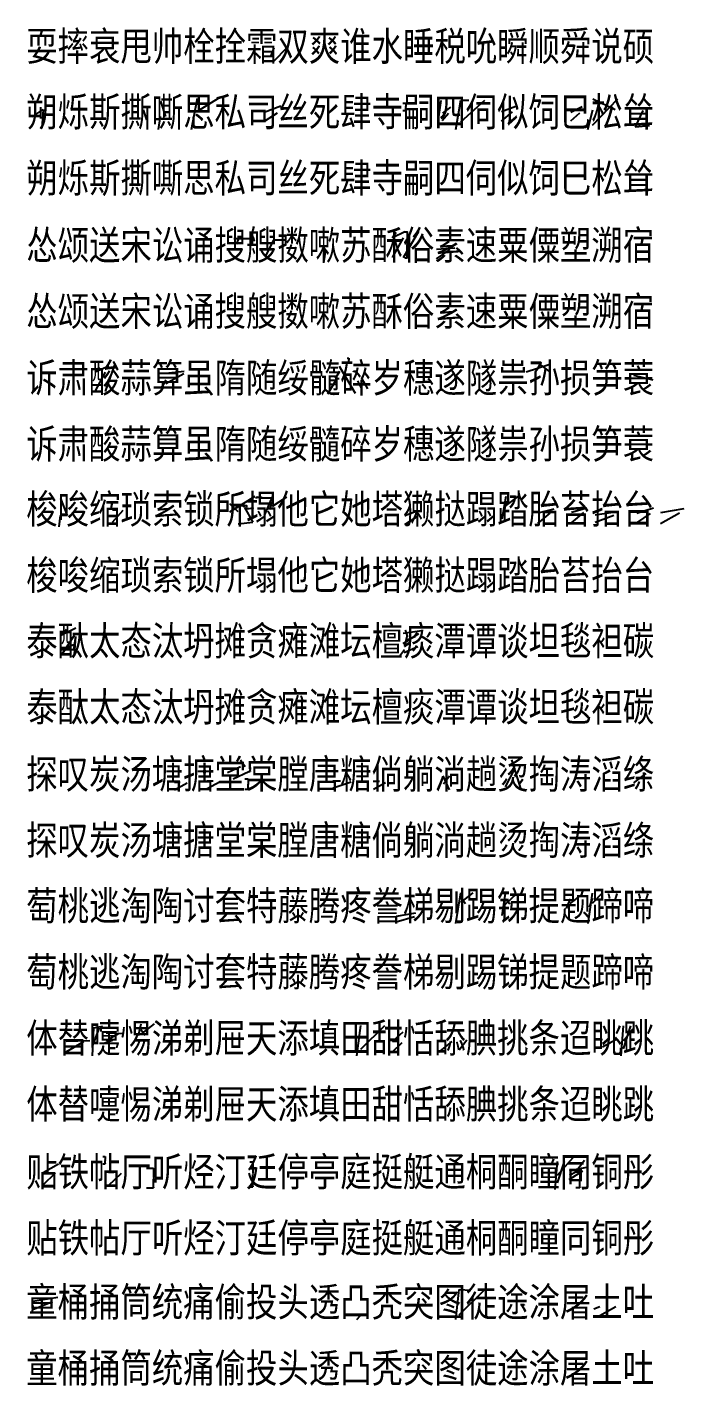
# Model space of a CAD drawing. Header units: millimetres. Extents: x 57484 to 62949, y 20083 to 192180.
# Drawn here: x 57489 to 60012, y 122192 to 127412 of the extents above; entities that cross this region are included whole.
import ezdxf

# ---------------------------------------------------------------- set-up
doc = ezdxf.new("R2010")
doc.units = ezdxf.units.MM
doc.header["$MEASUREMENT"] = 0
doc.layers.add('PenUp', color=1, linetype='Continuous')
doc.styles.add('border', font='simplex.shx', dxfattribs={"bigfont": 'border.shx'})
doc.styles.add('chin2', font='simplex.shx', dxfattribs={"bigfont": 'chin2.shx'})
doc.styles.add('gbk', font='simplex.shx', dxfattribs={"bigfont": 'gbk.shx'})
doc.dimstyles.get("Standard").update_dxf_attribs({"dimscale": 2, "dimtxt": 1, "dimasz": 1, "dimexe": 0.18, "dimexo": 0.0625, "dimgap": 0.9, "dimtad": 0, "dimtih": 1, "dimtoh": 1, "dimdec": 0, "dimzin": 12, "dimdsep": 46, "dimtxsty": 'chin2', "dimblk": 'OPEN', "dimcen": 1, "dimadec": 0, "dimazin": 3, "dimtfac": 1, "dimtdec": 0, "dimtofl": 0, "dimtmove": 0, "dimatfit": 3, "dimldrblk": 'OPEN', "dimfxl": 1, "dimtolj": 1, "dimtzin": 0, "dimarcsym": 0})

# ---------------------------------------------------------------- blocks, each defined once
blk = doc.blocks.new('_Open')
at = {"color": 0, "linetype": 'ByBlock', "lineweight": -2}
for p, q in [((-1, 0.2), (0, 0)), ((-1, -0.2), (0, 0)), ((0, 0), (-1, 0))]:
    blk.add_line(p, q, dxfattribs=at)
blk = doc.blocks.new('*D11')
at = {"layer": 'Defpoints', "color": 0, "transparency": 16777216}
for p in [(57947.6, 123028), (57947.6, 122953.2), (57973.9, 122953.2)]:
    blk.add_point(p, dxfattribs=at)
at = {"layer": 'PenUp', "color": 0, "lineweight": -2, "transparency": 16777216}
for p, q in [((57947.7, 123028), (57974.3, 123028)), ((57973.9, 123026), (57973.9, 122993.4)), ((57973.9, 122955.2), (57973.9, 122987.8)), ((57947.7, 122953.2), (57974.3, 122953.2))]:
    blk.add_line(p, q, dxfattribs=at)
at = {"layer": 'PenUp', "color": 0, "lineweight": -2, "transparency": 16777216, "xscale": 2, "yscale": 2, "zscale": 2}
for p, rotation in [((57973.9, 123028), 90), ((57973.9, 122953.2), 270)]:
    blk.add_blockref('_Open', p, dxfattribs=dict(at, rotation=rotation))
at = {"layer": 'PenUp', "color": 0, "transparency": 16777216, "insert": (57973.9, 122990.6), "char_height": 2, "attachment_point": 5, "style": 'chin2'}
blk.add_mtext('\\A1;75', dxfattribs=at)
blk = doc.blocks.new('*D12')
at = {"layer": 'Defpoints', "color": 0, "transparency": 16777216}
for p in [(58344, 123052.2), (58344, 122957), (58355.5, 122957)]:
    blk.add_point(p, dxfattribs=at)
at = {"layer": 'PenUp', "color": 0, "lineweight": -2, "transparency": 16777216}
for p, q in [((58344.2, 123052.2), (58355.9, 123052.2)), ((58355.5, 123050.2), (58355.5, 123007.4)), ((58355.5, 122959), (58355.5, 123001.8)), ((58344.2, 122957), (58355.9, 122957))]:
    blk.add_line(p, q, dxfattribs=at)
at = {"layer": 'PenUp', "color": 0, "lineweight": -2, "transparency": 16777216, "xscale": 2, "yscale": 2, "zscale": 2}
for p, rotation in [((58355.5, 123052.2), 90), ((58355.5, 122957), 270)]:
    blk.add_blockref('_Open', p, dxfattribs=dict(at, rotation=rotation))
at = {"layer": 'PenUp', "color": 0, "transparency": 16777216, "insert": (58355.5, 123004.6), "char_height": 2, "attachment_point": 5, "style": 'chin2'}
blk.add_mtext('\\A1;95', dxfattribs=at)
blk = doc.blocks.new('*D13')
at = {"layer": 'Defpoints', "color": 0, "transparency": 16777216}
for p in [(59597.1, 123014.5), (59597.1, 122953.4), (59612.8, 122953.4)]:
    blk.add_point(p, dxfattribs=at)
at = {"layer": 'PenUp', "color": 0, "lineweight": -2, "transparency": 16777216}
for p, q in [((59597.2, 123014.5), (59613.1, 123014.5)), ((59612.8, 123012.5), (59612.8, 122986.8)), ((59612.8, 122955.4), (59612.8, 122981.2)), ((59597.2, 122953.4), (59613.1, 122953.4))]:
    blk.add_line(p, q, dxfattribs=at)
at = {"layer": 'PenUp', "color": 0, "lineweight": -2, "transparency": 16777216, "xscale": 2, "yscale": 2, "zscale": 2}
for p, rotation in [((59612.8, 123014.5), 90), ((59612.8, 122953.4), 270)]:
    blk.add_blockref('_Open', p, dxfattribs=dict(at, rotation=rotation))
at = {"layer": 'PenUp', "color": 0, "transparency": 16777216, "insert": (59612.8, 122984), "char_height": 2, "attachment_point": 5, "style": 'chin2'}
blk.add_mtext('\\A1;61', dxfattribs=at)
blk = doc.blocks.new('*D90')
at = {"color": 0, "lineweight": -2, "transparency": 16777216}
for p, q in [((58932.1, 127119.4), (58943.8, 127119.4)), ((58943.5, 127117.4), (58943.5, 127108.2)), ((58943.5, 127093.3), (58943.5, 127102.6)), ((58932.1, 127091.3), (58943.8, 127091.3))]:
    blk.add_line(p, q, dxfattribs=at)
at = {"layer": 'Defpoints', "color": 0, "transparency": 16777216}
for p in [(58931.9, 127119.4), (58931.9, 127091.3), (58943.5, 127091.3)]:
    blk.add_point(p, dxfattribs=at)
at = {"color": 0, "lineweight": -2, "transparency": 16777216, "xscale": 2, "yscale": 2, "zscale": 2}
for p, rotation in [((58943.5, 127119.4), 90), ((58943.5, 127091.3), 270)]:
    blk.add_blockref('_Open', p, dxfattribs=dict(at, rotation=rotation))
at = {"color": 0, "transparency": 16777216, "insert": (58943.5, 127105.4), "char_height": 2, "attachment_point": 5, "style": 'chin2'}
blk.add_mtext('\\A1;28', dxfattribs=at)
blk = doc.blocks.new('*D91')
at = {"color": 0, "lineweight": -2, "transparency": 16777216}
for p, q in [((58940.1, 126625.3), (58949.7, 126625.3)), ((58949.4, 126623.3), (58949.4, 126578.4)), ((58940.1, 126525.9), (58949.7, 126525.9)), ((58949.4, 126527.9), (58949.4, 126572.8))]:
    blk.add_line(p, q, dxfattribs=at)
at = {"layer": 'Defpoints', "color": 0, "transparency": 16777216}
for p in [(58940, 126625.3), (58940, 126525.9), (58949.4, 126525.9)]:
    blk.add_point(p, dxfattribs=at)
at = {"color": 0, "lineweight": -2, "transparency": 16777216, "xscale": 2, "yscale": 2, "zscale": 2}
for p, rotation in [((58949.4, 126625.3), 90), ((58949.4, 126525.9), 270)]:
    blk.add_blockref('_Open', p, dxfattribs=dict(at, rotation=rotation))
at = {"color": 0, "transparency": 16777216, "insert": (58949.4, 126575.6), "char_height": 2, "attachment_point": 5, "style": 'chin2'}
blk.add_mtext('\\A1;99', dxfattribs=at)
blk = doc.blocks.new('*D94')
at = {"color": 0, "lineweight": -2, "transparency": 16777216}
for p, q in [((58746.9, 126089.1), (58744.9, 126089.1)), ((58746.9, 126089.2), (58746.9, 126088.8)), ((58753.1, 126089.1), (58748.9, 126089.1)), ((58755.1, 126089.2), (58755.1, 126088.8))]:
    blk.add_line(p, q, dxfattribs=at)
at = {"layer": 'Defpoints', "color": 0, "transparency": 16777216}
for p in [(58746.9, 126089.4), (58746.9, 126089.1), (58755.1, 126089.4)]:
    blk.add_point(p, dxfattribs=at)
at = {"color": 0, "lineweight": -2, "transparency": 16777216, "xscale": 2, "yscale": 2, "zscale": 2, "rotation": 180}
blk.add_blockref('_Open', (58746.9, 126089.1), dxfattribs=at)
at = {"color": 0, "lineweight": -2, "transparency": 16777216, "xscale": 2, "yscale": 2, "zscale": 2}
blk.add_blockref('_Open', (58755.1, 126089.1), dxfattribs=at)
at = {"color": 0, "transparency": 16777216, "insert": (58742.4, 126089.1), "char_height": 2, "attachment_point": 5, "style": 'chin2'}
blk.add_mtext('\\A1;8', dxfattribs=at)
blk = doc.blocks.new('*D95')
at = {"color": 0, "lineweight": -2, "transparency": 16777216}
for p, q in [((58718.4, 126139.6), (58724.7, 126139.6)), ((58718.4, 126122.7), (58724.7, 126122.7)), ((58724.3, 126137.6), (58724.3, 126133.9)), ((58724.3, 126124.7), (58724.3, 126128.3))]:
    blk.add_line(p, q, dxfattribs=at)
at = {"layer": 'Defpoints', "color": 0, "transparency": 16777216}
for p in [(58718.3, 126139.6), (58718.3, 126122.7), (58724.3, 126122.7)]:
    blk.add_point(p, dxfattribs=at)
at = {"color": 0, "lineweight": -2, "transparency": 16777216, "xscale": 2, "yscale": 2, "zscale": 2}
for p, rotation in [((58724.3, 126139.6), 90), ((58724.3, 126122.7), 270)]:
    blk.add_blockref('_Open', p, dxfattribs=dict(at, rotation=rotation))
at = {"color": 0, "transparency": 16777216, "insert": (58724.3, 126131.1), "char_height": 2, "attachment_point": 5, "style": 'chin2'}
blk.add_mtext('\\A1;17', dxfattribs=at)
blk = doc.blocks.new('*D96')
at = {"color": 0, "lineweight": -2, "transparency": 16777216}
for p, q in [((58370.1, 125600.8), (58370.1, 125606.4)), ((58372.1, 125606.1), (58380.3, 125606.1)), ((58382.3, 125600.8), (58382.3, 125606.4)), ((58382.3, 125606.1), (58384.3, 125606.1))]:
    blk.add_line(p, q, dxfattribs=at)
at = {"layer": 'Defpoints', "color": 0, "transparency": 16777216}
for p in [(58370.1, 125600.6), (58382.3, 125606.1), (58382.3, 125600.6)]:
    blk.add_point(p, dxfattribs=at)
at = {"color": 0, "lineweight": -2, "transparency": 16777216, "xscale": 2, "yscale": 2, "zscale": 2, "rotation": 180}
blk.add_blockref('_Open', (58370.1, 125606.1), dxfattribs=at)
at = {"color": 0, "lineweight": -2, "transparency": 16777216, "xscale": 2, "yscale": 2, "zscale": 2}
blk.add_blockref('_Open', (58382.3, 125606.1), dxfattribs=at)
at = {"color": 0, "transparency": 16777216, "insert": (58387.5, 125606.1), "char_height": 2, "attachment_point": 5, "style": 'chin2'}
blk.add_mtext('\\A1;12', dxfattribs=at)
blk = doc.blocks.new('*D97')
at = {"color": 0, "lineweight": -2, "transparency": 16777216}
for p, q in [((58332.1, 125565.1), (58332.1, 125562.1)), ((58334.1, 125562.4), (58340.6, 125562.4)), ((58354.1, 125562.4), (58347.5, 125562.4)), ((58356.1, 125565.1), (58356.1, 125562.1))]:
    blk.add_line(p, q, dxfattribs=at)
at = {"layer": 'Defpoints', "color": 0, "transparency": 16777216}
for p in [(58332.1, 125565.2), (58356.1, 125565.2), (58356.1, 125562.4)]:
    blk.add_point(p, dxfattribs=at)
at = {"color": 0, "lineweight": -2, "transparency": 16777216, "xscale": 2, "yscale": 2, "zscale": 2, "rotation": 180}
blk.add_blockref('_Open', (58332.1, 125562.4), dxfattribs=at)
at = {"color": 0, "lineweight": -2, "transparency": 16777216, "xscale": 2, "yscale": 2, "zscale": 2}
blk.add_blockref('_Open', (58356.1, 125562.4), dxfattribs=at)
at = {"color": 0, "transparency": 16777216, "insert": (58344.1, 125562.4), "char_height": 2, "attachment_point": 5, "style": 'chin2'}
blk.add_mtext('\\A1;24', dxfattribs=at)
blk = doc.blocks.new('*D98')
at = {"color": 0, "lineweight": -2, "transparency": 16777216}
for p, q in [((58322.5, 125573.1), (58320.5, 125573.1)), ((58322.5, 125567.7), (58322.5, 125573.5)), ((58330.2, 125573.1), (58324.5, 125573.1)), ((58332.2, 125567.7), (58332.2, 125573.5))]:
    blk.add_line(p, q, dxfattribs=at)
at = {"layer": 'Defpoints', "color": 0, "transparency": 16777216}
for p in [(58322.5, 125573.1), (58322.5, 125567.6), (58332.2, 125567.6)]:
    blk.add_point(p, dxfattribs=at)
at = {"color": 0, "lineweight": -2, "transparency": 16777216, "xscale": 2, "yscale": 2, "zscale": 2, "rotation": 180}
blk.add_blockref('_Open', (58322.5, 125573.1), dxfattribs=at)
at = {"color": 0, "lineweight": -2, "transparency": 16777216, "xscale": 2, "yscale": 2, "zscale": 2}
blk.add_blockref('_Open', (58332.2, 125573.1), dxfattribs=at)
at = {"color": 0, "transparency": 16777216, "insert": (58317.2, 125573.1), "char_height": 2, "attachment_point": 5, "style": 'chin2'}
blk.add_mtext('\\A1;10', dxfattribs=at)
blk = doc.blocks.new('*D99')
at = {"color": 0, "lineweight": -2, "transparency": 16777216}
for p, q in [((58340.3, 124567.4), (58346.1, 124567.4)), ((58340.3, 124552.5), (58346.1, 124552.5)), ((58345.8, 124565.4), (58345.8, 124562.7)), ((58345.8, 124554.5), (58345.8, 124557.1))]:
    blk.add_line(p, q, dxfattribs=at)
at = {"layer": 'Defpoints', "color": 0, "transparency": 16777216}
for p in [(58340.2, 124567.4), (58340.2, 124552.5), (58345.8, 124567.4)]:
    blk.add_point(p, dxfattribs=at)
at = {"color": 0, "lineweight": -2, "transparency": 16777216, "xscale": 2, "yscale": 2, "zscale": 2}
for p, rotation in [((58345.8, 124567.4), 90), ((58345.8, 124552.5), 270)]:
    blk.add_blockref('_Open', p, dxfattribs=dict(at, rotation=rotation))
at = {"color": 0, "transparency": 16777216, "insert": (58345.8, 124559.9), "char_height": 2, "attachment_point": 5, "style": 'chin2'}
blk.add_mtext('\\A1;15', dxfattribs=at)
blk = doc.blocks.new('*D100')
at = {"color": 0, "lineweight": -2, "transparency": 16777216}
for p, q in [((58324.8, 124523.6), (58338.5, 124523.6)), ((58338.1, 124521.6), (58338.1, 124506.6)), ((58338.1, 124486.1), (58338.1, 124501)), ((58324.8, 124484.1), (58338.5, 124484.1))]:
    blk.add_line(p, q, dxfattribs=at)
at = {"layer": 'Defpoints', "color": 0, "transparency": 16777216}
for p in [(58324.7, 124523.6), (58324.7, 124484.1), (58338.1, 124484.1)]:
    blk.add_point(p, dxfattribs=at)
at = {"color": 0, "lineweight": -2, "transparency": 16777216, "xscale": 2, "yscale": 2, "zscale": 2}
for p, rotation in [((58338.1, 124523.6), 90), ((58338.1, 124484.1), 270)]:
    blk.add_blockref('_Open', p, dxfattribs=dict(at, rotation=rotation))
at = {"color": 0, "transparency": 16777216, "insert": (58338.1, 124503.8), "char_height": 2, "attachment_point": 5, "style": 'chin2'}
blk.add_mtext('\\A1;39', dxfattribs=at)
blk = doc.blocks.new('*D101')
at = {"color": 0, "lineweight": -2, "transparency": 16777216}
for p, q in [((58167, 124553.4), (58165, 124553.4)), ((58169, 124546.2), (58169, 124553.7)), ((58172.7, 124546.2), (58172.7, 124553.7)), ((58174.7, 124553.4), (58176.7, 124553.4))]:
    blk.add_line(p, q, dxfattribs=at)
at = {"layer": 'Defpoints', "color": 0, "transparency": 16777216}
for p in [(58169, 124546.1), (58172.7, 124553.4), (58172.7, 124546.1)]:
    blk.add_point(p, dxfattribs=at)
at = {"color": 0, "lineweight": -2, "transparency": 16777216, "xscale": 2, "yscale": 2, "zscale": 2}
blk.add_blockref('_Open', (58169, 124553.4), dxfattribs=at)
at = {"color": 0, "lineweight": -2, "transparency": 16777216, "xscale": 2, "yscale": 2, "zscale": 2, "rotation": 180}
blk.add_blockref('_Open', (58172.7, 124553.4), dxfattribs=at)
at = {"color": 0, "transparency": 16777216, "insert": (58179.2, 124553.4), "char_height": 2, "attachment_point": 5, "style": 'chin2'}
blk.add_mtext('\\A1;4', dxfattribs=at)
blk = doc.blocks.new('*D102')
at = {"color": 0, "lineweight": -2, "transparency": 16777216}
for p, q in [((57779.1, 123073.2), (57788.7, 123073.2)), ((57779.1, 123044.7), (57788.7, 123044.7)), ((57788.4, 123071.2), (57788.4, 123061.8)), ((57788.4, 123046.7), (57788.4, 123056.2))]:
    blk.add_line(p, q, dxfattribs=at)
at = {"layer": 'Defpoints', "color": 0, "transparency": 16777216}
for p in [(57779, 123073.2), (57779, 123044.7), (57788.4, 123073.2)]:
    blk.add_point(p, dxfattribs=at)
at = {"color": 0, "lineweight": -2, "transparency": 16777216, "xscale": 2, "yscale": 2, "zscale": 2}
for p, rotation in [((57788.4, 123073.2), 90), ((57788.4, 123044.7), 270)]:
    blk.add_blockref('_Open', p, dxfattribs=dict(at, rotation=rotation))
at = {"color": 0, "transparency": 16777216, "insert": (57788.4, 123059), "char_height": 2, "attachment_point": 5, "style": 'chin2'}
blk.add_mtext('\\A1;28', dxfattribs=at)
blk = doc.blocks.new('*D103')
at = {"color": 0, "lineweight": -2, "transparency": 16777216}
for p, q in [((59386.8, 122506.9), (59386.8, 122502.5)), ((59394.9, 122506.9), (59394.9, 122502.5)), ((59388.8, 122502.9), (59392.9, 122502.9)), ((59394.9, 122502.9), (59396.9, 122502.9))]:
    blk.add_line(p, q, dxfattribs=at)
at = {"layer": 'Defpoints', "color": 0, "transparency": 16777216}
for p in [(59386.8, 122507), (59394.9, 122507), (59394.9, 122502.9)]:
    blk.add_point(p, dxfattribs=at)
at = {"color": 0, "lineweight": -2, "transparency": 16777216, "xscale": 2, "yscale": 2, "zscale": 2, "rotation": 180}
blk.add_blockref('_Open', (59386.8, 122502.9), dxfattribs=at)
at = {"color": 0, "lineweight": -2, "transparency": 16777216, "xscale": 2, "yscale": 2, "zscale": 2}
blk.add_blockref('_Open', (59394.9, 122502.9), dxfattribs=at)
at = {"color": 0, "transparency": 16777216, "insert": (59399.4, 122502.9), "char_height": 2, "attachment_point": 5, "style": 'chin2'}
blk.add_mtext('\\A1;8', dxfattribs=at)

msp = doc.modelspace()

# ---------------------------------------------------------------- linework, layer by layer
for p, q in [((58438.1, 127282.4), (58486.1, 127332.4)), ((58001.1, 127127.2), (58020.1, 127068.6)), ((58142.9, 127088.5), (58224.5, 127138.8)), ((59155.5, 127047.5), (59248, 127131)), ((59661.6, 127035.2), (59758.8, 127136.3)), ((59748.6, 127094.2), (59662.4, 127135.2)), ((57507.9, 127067.3), (57550.7, 127095.2)), ((57949, 127056), (57935.4, 127094.4)), ((58400.3, 127050.5), (58450.7, 127083)), ((59083.8, 127053.3), (59107.4, 127081.6)), ((59312.1, 127050.4), (59354, 127086.4)), ((59577.9, 127052.3), (59612.3, 127083.2)), ((59854.1, 127091.4), (59825.1, 127028.4)), ((59825.1, 127028.4), (59880.1, 127034.4)), ((58935.1, 126526.4), (58994, 126628.3)), ((58362.1, 126598.6), (58282.9, 126598.6)), ((58353.1, 126619), (58353.1, 126578.2)), ((58407, 126535.4), (58437.1, 126593.9)), ((58481.6, 126593.9), (58437.1, 126593.9)), ((58481.6, 126614.4), (58481.6, 126573.4)), ((58893.1, 126526.4), (58935.2, 126602.5)), ((59061.9, 126521.9), (59113.9, 126557.7)), ((57790.1, 126012.4), (57826.7, 126118.5)), ((58751, 126004.4), (58689.1, 126107.5)), ((57750, 126012.5), (57790.1, 126086.4)), ((58021.2, 126043.4), (58090.9, 126081.3)), ((58677, 126059.4), (58643.2, 126001.4)), ((58672.4, 126062.3), (58687.1, 126062.3)), ((58773.1, 126063.2), (58796.1, 126022.4)), ((57617.1, 125601.3), (57642.3, 125535.4)), ((58431.1, 125571.4), (58486, 125607.4)), ((59329.2, 125573.5), (59374.9, 125609.3)), ((57817.1, 125510), (57857.2, 125556)), ((58299.2, 125549.2), (58267.2, 125580.4)), ((58324.1, 125567), (58355.7, 125509.6)), ((58940.2, 125501.1), (58990.8, 125534)), ((59450.9, 125504.6), (59499.1, 125544.5)), ((59580.8, 125508.1), (59628.3, 125547.1)), ((59671.9, 125509.6), (59743.3, 125537.1)), ((59832.1, 125507.5), (59884, 125543.5)), ((59922, 125504.9), (59995.1, 125546.4)), ((58300.1, 125503.3), (58355.7, 125509.6)), ((57621.2, 125001.3), (57671, 125076.4)), ((57671.1, 125001.3), (57675.1, 125070.4)), ((58933.1, 125044.4), (58994.1, 125082.4)), ((58948.1, 125057.4), (58980.1, 125070.4)), ((57621, 125021.1), (57668.1, 125021.4)), ((58938, 125009.4), (58990, 125032.2)), ((58327, 124570.4), (58308, 124595.4)), ((59387.2, 124483.4), (59351, 124597.5)), ((58308, 124570.1), (58259.1, 124547.2)), ((58280.1, 124524.5), (58340.2, 124552.5)), ((59363.1, 124564.4), (59326.1, 124493.4)), ((59865.9, 124544), (59818.2, 124508.6)), ((58055.1, 124481.6), (58103.3, 124508.3)), ((58179.9, 124487.4), (58230, 124513.4)), ((58665.1, 124489.2), (58733.1, 124512.4)), ((58820, 124484.8), (58866, 124510.4)), ((59088.1, 124504.5), (59112.2, 124535.4)), ((59155.1, 124048.4), (59202.2, 124086.4)), ((59327.1, 124042.6), (59369.9, 124083.5)), ((59575.2, 124045.4), (59622.3, 124081.3)), ((59661.2, 124046.3), (59697.9, 124084.3)), ((58906.8, 123974.6), (58977, 123995.6)), ((57745.2, 123510.3), (57767.1, 123567.4)), ((57925.9, 123541.5), (57978.3, 123582.3)), ((58770.4, 123485.7), (58863.6, 123576.2)), ((59780.1, 123486.4), (59808.1, 123575.4)), ((57639, 123475), (57707, 123514.5)), ((57792.1, 123518.5), (57842.1, 123546.5)), ((58893, 123475.4), (58930.2, 123511.5)), ((59070.3, 123473.7), (59122, 123514.6)), ((59148.9, 123483.4), (59177.8, 123521.5)), ((59699.9, 123494.5), (59751.1, 123522.5)), ((59526.1, 122972.4), (59553.9, 123054.1)), ((57550.2, 122964.7), (57598, 123010.6)), ((57801.1, 122962.2), (57851.1, 123008.5)), ((59572, 122984.5), (59624.1, 123017.5)), ((59149.2, 122464.8), (59248, 122562.6)), ((57511, 122485.5), (57586.1, 122516.4)), ((59689.1, 122462), (59751.2, 122497.4))]:
    msp.add_line(p, q)
at = {"layer": 'PenUp'}
for p, q in [((58425, 127298.4), (58438, 127332.4)), ((58120.3, 127018.2), (58143.4, 127139.6)), ((58463.9, 127108.2), (58399.9, 127083.5)), ((59069.1, 127058.3), (59080, 127130.5)), ((59115, 127104.4), (59084.1, 127081.4)), ((59136.1, 127018.6), (59155, 127131.5)), ((59155, 127131.5), (59186.1, 127131.5)), ((59366, 127107.4), (59311.9, 127086.5)), ((59621, 127106.2), (59578, 127083.5)), ((57550.7, 127095.2), (57545, 127024.3)), ((57993.1, 127018.4), (58001.1, 127068.4)), ((59643.8, 127018.4), (59662.3, 127094.4)), ((58293.1, 126578.4), (58302.1, 126598.6)), ((58940, 126625.3), (58893, 126602.3)), ((58893, 126602.3), (58907.1, 126623.6)), ((58628.3, 126506.7), (58636.1, 126555.6)), ((59131.8, 126562.4), (59061.9, 126557.5)), ((57802.1, 126109.3), (57749.9, 126086.4)), ((57749.9, 126086.4), (57765.1, 126106.4)), ((59493.9, 126114.5), (59405.9, 126086.5)), ((59499.9, 126086.3), (59454.1, 126120.4)), ((58020.9, 126055.2), (58003.1, 126024.5)), ((58092, 126089.3), (58021, 126081.4)), ((58688.9, 126089.5), (58672.4, 126062.3)), ((58758.1, 126053.4), (58772.9, 126022.6)), ((59893.8, 126055.5), (59819.5, 126073.4)), ((58267.2, 125549.4), (58365.1, 125610.4)), ((58400.1, 125535.4), (58431.1, 125607.3)), ((58431.1, 125589.5), (58418.2, 125558.6)), ((59314.1, 125522.5), (59329.1, 125609.4)), ((59328.8, 125591), (59323.1, 125558.4)), ((57612, 125492.4), (57617.1, 125535.5)), ((57832.1, 125556.5), (57817, 125556.5)), ((58987, 125552.4), (58940, 125534.7)), ((59512.8, 125559.4), (59450.8, 125544.4)), ((59640, 125564.2), (59580.8, 125547.5)), ((59756.8, 125550.2), (59671.4, 125537.4)), ((59896, 125563.4), (59831.9, 125543.7)), ((60012.2, 125561), (59922.1, 125546.5)), ((57675.1, 125102.3), (57621, 125076.5)), ((57621, 125076.5), (57640, 125099.4)), ((57668.1, 125021.4), (57675.1, 125070.4)), ((59005.9, 125092.3), (58933, 125082.4)), ((58947.9, 125070.3), (58938.1, 125032.6)), ((57668.1, 125039.4), (57621, 125021.1)), ((58938.1, 125019.4), (58919.1, 124994.4)), ((58077, 124510.2), (58055.1, 124510.2)), ((58203.1, 124515.4), (58180, 124515.4)), ((58693, 124514.5), (58663.2, 124514.5)), ((58842, 124513.4), (58818, 124513.4)), ((59111.9, 124482.3), (59087.8, 124535.4)), ((59136.2, 123968.2), (59155.1, 124086.4)), ((59314, 123998.4), (59327.1, 124083.5)), ((59644, 123968.4), (59661.1, 124084.3)), ((59155, 124068.5), (59173.2, 124045.4)), ((59327.1, 124063.6), (59343.1, 124043.4)), ((59574.8, 124063.5), (59560.1, 124025.4)), ((59661.2, 124066), (59648.2, 124030.6)), ((58981.5, 124008.2), (58906.9, 123995.2)), ((57739.1, 123460.4), (57745.1, 123567.5)), ((57745.1, 123567.5), (57779.1, 123574.4)), ((57916, 123538.3), (57926.1, 123582.4)), ((57926, 123561.3), (57942, 123539.6)), ((58755.1, 123460.5), (58770.4, 123576.8)), ((58893.1, 123514.4), (58933.2, 123551.6)), ((59771.1, 123460.4), (59780.1, 123575.3)), ((59779.8, 123517.1), (59816.1, 123563.5)), ((57729, 123517.3), (57639, 123514.4)), ((57816.1, 123518.4), (57779.1, 123505.4)), ((57853.1, 123544.4), (57792.1, 123546.4)), ((58910.1, 123514.4), (58893.1, 123514.4)), ((59095.1, 123514.8), (59070, 123514.8)), ((59686, 123524.4), (59700.2, 123522.5)), ((57609.1, 123043.4), (57549.7, 123010.6)), ((59517.2, 122946.5), (59526.1, 123054.4)), ((59526.2, 123001.2), (59587.3, 123069.6)), ((59638, 123030.4), (59572, 123017.6)), ((59630, 123057.2), (59597.1, 123014.5)), ((57821.2, 123011.4), (57800.7, 123011.4)), ((59572.2, 123001), (59597.1, 123014.5)), ((59136.1, 122446.4), (59149.1, 122562.4)), ((59149.1, 122562.4), (59194.1, 122559.3)), ((57607, 122531.5), (57511, 122516.4)), ((57510.8, 122500.6), (57506.1, 122469.7)), ((58755.1, 122446.5), (58768.1, 122460.4)), ((59666.1, 122487.5), (59689.2, 122497.4))]:
    msp.add_line(p, q, dxfattribs=at)

# ---------------------------------------------------------------- texts
at = {"color": 2, "style": 'gbk'}
for s, p in [('耍摔衰甩帅栓拴霜双爽谁水睡税吮瞬顺舜说硕', (57485.1, 127270.4)), ('朔烁斯撕嘶思私司丝死肆寺嗣四伺似饲巳松耸', (57485.1, 126764.4)), ('怂颂送宋讼诵搜艘擞嗽苏酥俗素速粟僳塑溯宿', (57485.1, 126252.4)), ('诉肃酸蒜算虽隋随绥髓碎岁穗遂隧祟孙损笋蓑', (57485.1, 125742.4)), ('梭唆缩琐索锁所塌他它她塔獭挞蹋踏胎苔抬台', (57485.1, 125238.4)), ('泰酞太态汰坍摊贪瘫滩坛檀痰潭谭谈坦毯袒碳', (57485.1, 124732.4)), ('探叹炭汤塘搪堂棠膛唐糖倘躺淌趟烫掏涛滔绦', (57485.1, 124220.4)), ('萄桃逃淘陶讨套特藤腾疼誊梯剔踢锑提题蹄啼', (57485.1, 123714.4)), ('体替嚏惕涕剃屉天添填田甜恬舔腆挑条迢眺跳', (57485.1, 123206.4)), ('贴铁帖厅听烃汀廷停亭庭挺艇通桐酮瞳同铜彤', (57485.1, 122692.4)), ('童桶捅筒统痛偷投头透凸秃突图徒途涂屠土吐', (57485.1, 122192.4))]:
    msp.add_text(s, height=127, dxfattribs=at).set_placement(p)
at = {"color": 4, "style": 'border'}
for s, p in [('朔烁斯撕嘶思私司丝死肆寺嗣四伺似饲巳松耸', (57485.1, 127018.4)), ('怂颂送宋讼诵搜艘擞嗽苏酥俗素速粟僳塑溯宿', (57485.1, 126506.4)), ('诉肃酸蒜算虽隋随绥髓碎岁穗遂隧祟孙损笋蓑', (57485.1, 125996.4)), ('梭唆缩琐索锁所塌他它她塔獭挞蹋踏胎苔抬台', (57485.1, 125492.4)), ('泰酞太态汰坍摊贪瘫滩坛檀痰潭谭谈坦毯袒碳', (57485.1, 124986.4)), ('探叹炭汤塘搪堂棠膛唐糖倘躺淌趟烫掏涛滔绦', (57485.1, 124474.4)), ('萄桃逃淘陶讨套特藤腾疼誊梯剔踢锑提题蹄啼', (57485.1, 123968.4)), ('体替嚏惕涕剃屉天添填田甜恬舔腆挑条迢眺跳', (57485.1, 123460.4)), ('贴铁帖厅听烃汀廷停亭庭挺艇通桐酮瞳同铜彤', (57485.1, 122946.4)), ('童桶捅筒统痛偷投头透凸秃突图徒途涂屠土吐', (57485.1, 122446.4))]:
    msp.add_text(s, height=127, dxfattribs=at).set_placement(p)

# ---------------------------------------------------------------- dimensions: what is measured, and where the dimension line sits
for base, p1, p2, picture, middle in [((58943.5, 127091.3), (58931.9, 127119.4), (58931.9, 127091.3), '*D90', (58943.5, 127105.4)), ((58949.4, 126525.9), (58940, 126625.3), (58940, 126525.9), '*D91', (58949.4, 126575.6)), ((58724.3, 126122.7), (58718.3, 126139.6), (58718.3, 126122.7), '*D95', (58724.3, 126131.1)), ((58345.8, 124567.4), (58340.2, 124552.5), (58340.2, 124567.4), '*D99', (58345.8, 124559.9)), ((58338.1251, 124484.1008), (58324.6544, 124523.5534), (58324.6544, 124484.1008), '*D100', (58338.1251, 124503.8271)), ((57788.3627, 123073.221), (57778.9892, 123044.7215), (57778.9892, 123073.221), '*D102', (57788.3627, 123058.9713))]:
    dim = msp.add_linear_dim(base=base, p1=p1, p2=p2, angle=90, dimstyle='Standard')
    dim.commit()
    dim.dimension.update_dxf_attribs({"geometry": picture, "text_midpoint": middle})
for base, p1, p2, picture, middle in [((58746.9, 126089.1), (58755.1, 126089.4), (58746.9, 126089.4), '*D94', (58742.4, 126089.1)), ((58382.3, 125606.1), (58370.1, 125600.6), (58382.3, 125600.6), '*D96', (58387.5, 125606.1)), ((58322.5, 125573.1), (58332.2, 125567.6), (58322.5, 125567.6), '*D98', (58317.2, 125573.1)), ((58356.1, 125562.4), (58332.1, 125565.2), (58356.1, 125565.2), '*D97', (58344.1, 125562.4)), ((58172.7, 124553.4), (58169, 124546.1), (58172.7, 124546.1), '*D101', (58179.2, 124553.4)), ((59394.9, 122502.9), (59386.8, 122507), (59394.9, 122507), '*D103', (59399.4, 122502.9))]:
    dim = msp.add_linear_dim(base=base, p1=p1, p2=p2, dimstyle='Standard')
    dim.commit()
    dim.dimension.update_dxf_attribs({"geometry": picture, "text_midpoint": middle})
at = {"layer": 'PenUp'}
for base, p1, p2, picture, middle in [((57973.9, 122953.2), (57947.6, 123028), (57947.6, 122953.2), '*D11', (57973.9, 122990.6)), ((58355.5, 122957), (58344, 123052.2), (58344, 122957), '*D12', (58355.5, 123004.6)), ((59612.8, 122953.4), (59597.1, 123014.5), (59597.1, 122953.4), '*D13', (59612.8, 122984))]:
    dim = msp.add_linear_dim(base=base, p1=p1, p2=p2, angle=90, dimstyle='Standard', dxfattribs=at)
    dim.commit()
    dim.dimension.update_dxf_attribs({"geometry": picture, "text_midpoint": middle})

doc.saveas('drawing.dxf')
